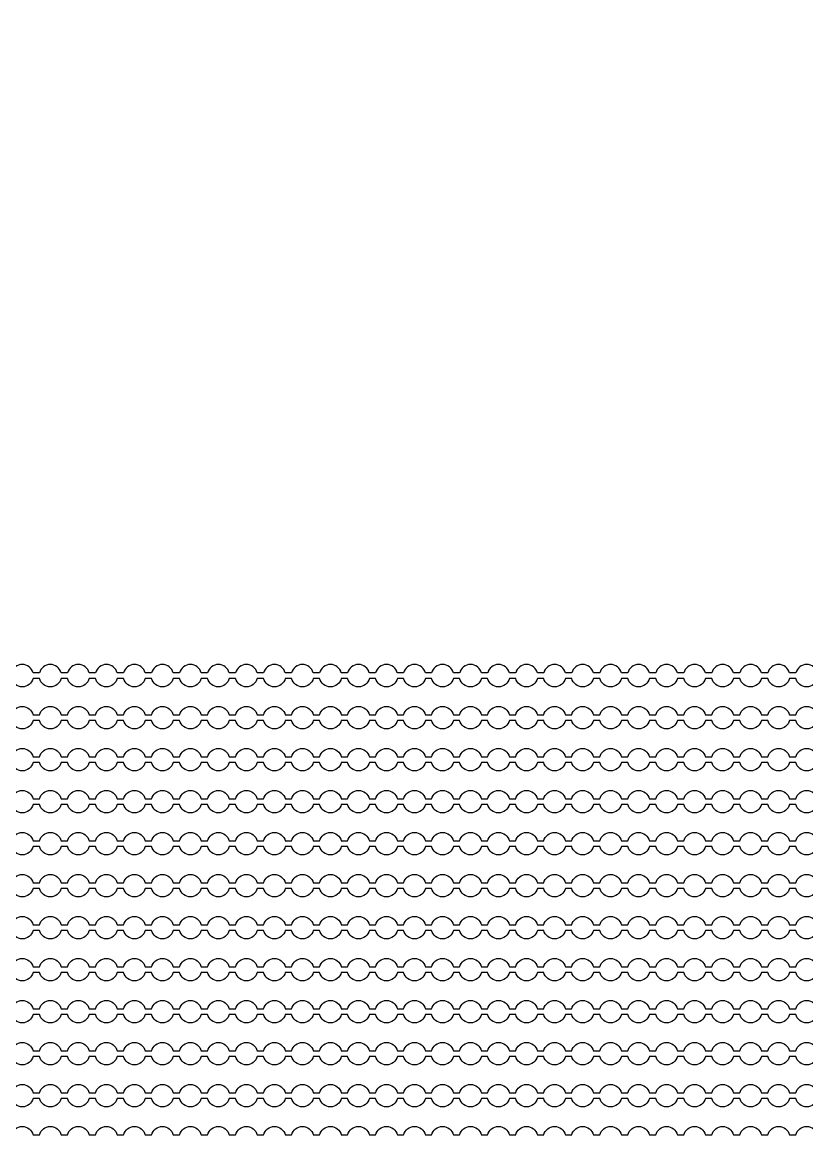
# Model space of a CAD drawing. Extents: x 4056 to 105656, y 4120 to 105720.
# Drawn here: x 68277 to 69677, y 59009 to 61001 of the extents above; entities that cross this region are included whole.
import ezdxf

# ---------------------------------------------------------------- set-up
doc = ezdxf.new("R2010")
doc.units = 13
doc.header["$MEASUREMENT"] = 0
doc.layers.add('Main Layer', color=7, linetype='Continuous', lineweight=0)

msp = doc.modelspace()

# ---------------------------------------------------------------- linework, layer by layer
for p, q in [((68307.7, 59838.9), (68296.5, 59838.9)), ((68357.7, 59838.9), (68346.5, 59838.9)), ((68407.7, 59838.9), (68396.5, 59838.9)), ((68457.7, 59838.9), (68446.5, 59838.9)), ((68507.7, 59838.9), (68496.5, 59838.9)), ((68557.7, 59838.9), (68546.5, 59838.9)), ((68607.7, 59838.9), (68596.5, 59838.9)), ((68657.7, 59838.9), (68646.5, 59838.9)), ((68707.7, 59838.9), (68696.5, 59838.9)), ((68757.7, 59838.9), (68746.5, 59838.9)), ((68807.7, 59838.9), (68796.5, 59838.9)), ((68857.7, 59838.9), (68846.5, 59838.9)), ((68907.7, 59838.9), (68896.5, 59838.9)), ((68957.7, 59838.9), (68946.5, 59838.9)), ((69007.7, 59838.9), (68996.5, 59838.9)), ((69057.7, 59838.9), (69046.5, 59838.9)), ((69107.7, 59838.9), (69096.5, 59838.9)), ((69157.7, 59838.9), (69146.5, 59838.9)), ((69207.7, 59838.9), (69196.5, 59838.9)), ((69257.7, 59838.9), (69246.5, 59838.9)), ((69307.7, 59838.9), (69296.5, 59838.9)), ((69357.7, 59838.9), (69346.5, 59838.9)), ((69407.7, 59838.9), (69396.5, 59838.9)), ((69457.7, 59838.9), (69446.5, 59838.9)), ((69507.7, 59838.9), (69496.5, 59838.9)), ((69557.7, 59838.9), (69546.5, 59838.9)), ((69607.7, 59838.9), (69596.5, 59838.9)), ((69657.7, 59838.9), (69646.5, 59838.9))]:
    msp.add_line(p, q)
for points in [[(69696.5, 59828.9, -0.774597), (69657.7, 59828.9), (69646.5, 59828.9, -0.774597), (69607.7, 59828.9), (69596.5, 59828.9, -0.774597), (69557.7, 59828.9), (69546.5, 59828.9, -0.774597), (69507.7, 59828.9), (69496.5, 59828.9, -0.774597), (69457.7, 59828.9), (69446.5, 59828.9, -0.774597), (69407.7, 59828.9), (69396.5, 59828.9, -0.774597), (69357.7, 59828.9), (69346.5, 59828.9, -0.774597), (69307.7, 59828.9), (69296.5, 59828.9, -0.774597), (69257.7, 59828.9), (69246.5, 59828.9, -0.774597), (69207.7, 59828.9), (69196.5, 59828.9, -0.774597), (69157.7, 59828.9), (69146.5, 59828.9, -0.774597), (69107.7, 59828.9), (69096.5, 59828.9, -0.774597), (69057.7, 59828.9), (69046.5, 59828.9, -0.774597), (69007.7, 59828.9), (68996.5, 59828.9, -0.774597), (68957.7, 59828.9), (68946.5, 59828.9, -0.774597), (68907.7, 59828.9), (68896.5, 59828.9, -0.774597), (68857.7, 59828.9), (68846.5, 59828.9, -0.774597), (68807.7, 59828.9), (68796.5, 59828.9, -0.774597), (68757.7, 59828.9), (68746.5, 59828.9, -0.774597), (68707.7, 59828.9), (68696.5, 59828.9, -0.774597), (68657.7, 59828.9), (68646.5, 59828.9, -0.774597), (68607.7, 59828.9), (68596.5, 59828.9, -0.774597), (68557.7, 59828.9), (68546.5, 59828.9, -0.774597), (68507.7, 59828.9), (68496.5, 59828.9, -0.774597), (68457.7, 59828.9), (68446.5, 59828.9, -0.774597), (68407.7, 59828.9), (68396.5, 59828.9, -0.774597), (68357.7, 59828.9), (68346.5, 59828.9, -0.774597), (68307.7, 59828.9), (68296.5, 59828.9, -0.774597), (68257.7, 59828.9)], [(68257.7, 59763.9, -0.774597), (68296.5, 59763.9), (68307.7, 59763.9, -0.774597), (68346.5, 59763.9), (68357.7, 59763.9, -0.774597), (68396.5, 59763.9), (68407.7, 59763.9, -0.774597), (68446.5, 59763.9), (68457.7, 59763.9, -0.774597), (68496.5, 59763.9), (68507.7, 59763.9, -0.774597), (68546.5, 59763.9), (68557.7, 59763.9, -0.774597), (68596.5, 59763.9), (68607.7, 59763.9, -0.774597), (68646.5, 59763.9), (68657.7, 59763.9, -0.774597), (68696.5, 59763.9), (68707.7, 59763.9, -0.774597), (68746.5, 59763.9), (68757.7, 59763.9, -0.774597), (68796.5, 59763.9), (68807.7, 59763.9, -0.774597), (68846.5, 59763.9), (68857.7, 59763.9, -0.774597), (68896.5, 59763.9), (68907.7, 59763.9, -0.774597), (68946.5, 59763.9), (68957.7, 59763.9, -0.774597), (68996.5, 59763.9), (69007.7, 59763.9, -0.774597), (69046.5, 59763.9), (69057.7, 59763.9, -0.774597), (69096.5, 59763.9), (69107.7, 59763.9, -0.774597), (69146.5, 59763.9), (69157.7, 59763.9, -0.774597), (69196.5, 59763.9), (69207.7, 59763.9, -0.774597), (69246.5, 59763.9), (69257.7, 59763.9, -0.774597), (69296.5, 59763.9), (69307.7, 59763.9, -0.774597), (69346.5, 59763.9), (69357.7, 59763.9, -0.774597), (69396.5, 59763.9), (69407.7, 59763.9, -0.774597), (69446.5, 59763.9), (69457.7, 59763.9, -0.774597), (69496.5, 59763.9), (69507.7, 59763.9, -0.774597), (69546.5, 59763.9), (69557.7, 59763.9, -0.774597), (69596.5, 59763.9), (69607.7, 59763.9, -0.774597), (69646.5, 59763.9), (69657.7, 59763.9, -0.774597), (69696.5, 59763.9)], [(69696.5, 59753.9, -0.774597), (69657.7, 59753.9), (69646.5, 59753.9, -0.774597), (69607.7, 59753.9), (69596.5, 59753.9, -0.774597), (69557.7, 59753.9), (69546.5, 59753.9, -0.774597), (69507.7, 59753.9), (69496.5, 59753.9, -0.774597), (69457.7, 59753.9), (69446.5, 59753.9, -0.774597), (69407.7, 59753.9), (69396.5, 59753.9, -0.774597), (69357.7, 59753.9), (69346.5, 59753.9, -0.774597), (69307.7, 59753.9), (69296.5, 59753.9, -0.774597), (69257.7, 59753.9), (69246.5, 59753.9, -0.774597), (69207.7, 59753.9), (69196.5, 59753.9, -0.774597), (69157.7, 59753.9), (69146.5, 59753.9, -0.774597), (69107.7, 59753.9), (69096.5, 59753.9, -0.774597), (69057.7, 59753.9), (69046.5, 59753.9, -0.774597), (69007.7, 59753.9), (68996.5, 59753.9, -0.774597), (68957.7, 59753.9), (68946.5, 59753.9, -0.774597), (68907.7, 59753.9), (68896.5, 59753.9, -0.774597), (68857.7, 59753.9), (68846.5, 59753.9, -0.774597), (68807.7, 59753.9), (68796.5, 59753.9, -0.774597), (68757.7, 59753.9), (68746.5, 59753.9, -0.774597), (68707.7, 59753.9), (68696.5, 59753.9, -0.774597), (68657.7, 59753.9), (68646.5, 59753.9, -0.774597), (68607.7, 59753.9), (68596.5, 59753.9, -0.774597), (68557.7, 59753.9), (68546.5, 59753.9, -0.774597), (68507.7, 59753.9), (68496.5, 59753.9, -0.774597), (68457.7, 59753.9), (68446.5, 59753.9, -0.774597), (68407.7, 59753.9), (68396.5, 59753.9, -0.774597), (68357.7, 59753.9), (68346.5, 59753.9, -0.774597), (68307.7, 59753.9), (68296.5, 59753.9, -0.774597), (68257.7, 59753.9)], [(68257.7, 59688.9, -0.774597), (68296.5, 59688.9), (68307.7, 59688.9, -0.774597), (68346.5, 59688.9), (68357.7, 59688.9, -0.774597), (68396.5, 59688.9), (68407.7, 59688.9, -0.774597), (68446.5, 59688.9), (68457.7, 59688.9, -0.774597), (68496.5, 59688.9), (68507.7, 59688.9, -0.774597), (68546.5, 59688.9), (68557.7, 59688.9, -0.774597), (68596.5, 59688.9), (68607.7, 59688.9, -0.774597), (68646.5, 59688.9), (68657.7, 59688.9, -0.774597), (68696.5, 59688.9), (68707.7, 59688.9, -0.774597), (68746.5, 59688.9), (68757.7, 59688.9, -0.774597), (68796.5, 59688.9), (68807.7, 59688.9, -0.774597), (68846.5, 59688.9), (68857.7, 59688.9, -0.774597), (68896.5, 59688.9), (68907.7, 59688.9, -0.774597), (68946.5, 59688.9), (68957.7, 59688.9, -0.774597), (68996.5, 59688.9), (69007.7, 59688.9, -0.774597), (69046.5, 59688.9), (69057.7, 59688.9, -0.774597), (69096.5, 59688.9), (69107.7, 59688.9, -0.774597), (69146.5, 59688.9), (69157.7, 59688.9, -0.774597), (69196.5, 59688.9), (69207.7, 59688.9, -0.774597), (69246.5, 59688.9), (69257.7, 59688.9, -0.774597), (69296.5, 59688.9), (69307.7, 59688.9, -0.774597), (69346.5, 59688.9), (69357.7, 59688.9, -0.774597), (69396.5, 59688.9), (69407.7, 59688.9, -0.774597), (69446.5, 59688.9), (69457.7, 59688.9, -0.774597), (69496.5, 59688.9), (69507.7, 59688.9, -0.774597), (69546.5, 59688.9), (69557.7, 59688.9, -0.774597), (69596.5, 59688.9), (69607.7, 59688.9, -0.774597), (69646.5, 59688.9), (69657.7, 59688.9, -0.774597), (69696.5, 59688.9)], [(69696.5, 59678.9, -0.774597), (69657.7, 59678.9), (69646.5, 59678.9, -0.774597), (69607.7, 59678.9), (69596.5, 59678.9, -0.774597), (69557.7, 59678.9), (69546.5, 59678.9, -0.774597), (69507.7, 59678.9), (69496.5, 59678.9, -0.774597), (69457.7, 59678.9), (69446.5, 59678.9, -0.774597), (69407.7, 59678.9), (69396.5, 59678.9, -0.774597), (69357.7, 59678.9), (69346.5, 59678.9, -0.774597), (69307.7, 59678.9), (69296.5, 59678.9, -0.774597), (69257.7, 59678.9), (69246.5, 59678.9, -0.774597), (69207.7, 59678.9), (69196.5, 59678.9, -0.774597), (69157.7, 59678.9), (69146.5, 59678.9, -0.774597), (69107.7, 59678.9), (69096.5, 59678.9, -0.774597), (69057.7, 59678.9), (69046.5, 59678.9, -0.774597), (69007.7, 59678.9), (68996.5, 59678.9, -0.774597), (68957.7, 59678.9), (68946.5, 59678.9, -0.774597), (68907.7, 59678.9), (68896.5, 59678.9, -0.774597), (68857.7, 59678.9), (68846.5, 59678.9, -0.774597), (68807.7, 59678.9), (68796.5, 59678.9, -0.774597), (68757.7, 59678.9), (68746.5, 59678.9, -0.774597), (68707.7, 59678.9), (68696.5, 59678.9, -0.774597), (68657.7, 59678.9), (68646.5, 59678.9, -0.774597), (68607.7, 59678.9), (68596.5, 59678.9, -0.774597), (68557.7, 59678.9), (68546.5, 59678.9, -0.774597), (68507.7, 59678.9), (68496.5, 59678.9, -0.774597), (68457.7, 59678.9), (68446.5, 59678.9, -0.774597), (68407.7, 59678.9), (68396.5, 59678.9, -0.774597), (68357.7, 59678.9), (68346.5, 59678.9, -0.774597), (68307.7, 59678.9), (68296.5, 59678.9, -0.774597), (68257.7, 59678.9)], [(68257.7, 59613.9, -0.774597), (68296.5, 59613.9), (68307.7, 59613.9, -0.774597), (68346.5, 59613.9), (68357.7, 59613.9, -0.774597), (68396.5, 59613.9), (68407.7, 59613.9, -0.774597), (68446.5, 59613.9), (68457.7, 59613.9, -0.774597), (68496.5, 59613.9), (68507.7, 59613.9, -0.774597), (68546.5, 59613.9), (68557.7, 59613.9, -0.774597), (68596.5, 59613.9), (68607.7, 59613.9, -0.774597), (68646.5, 59613.9), (68657.7, 59613.9, -0.774597), (68696.5, 59613.9), (68707.7, 59613.9, -0.774597), (68746.5, 59613.9), (68757.7, 59613.9, -0.774597), (68796.5, 59613.9), (68807.7, 59613.9, -0.774597), (68846.5, 59613.9), (68857.7, 59613.9, -0.774597), (68896.5, 59613.9), (68907.7, 59613.9, -0.774597), (68946.5, 59613.9), (68957.7, 59613.9, -0.774597), (68996.5, 59613.9), (69007.7, 59613.9, -0.774597), (69046.5, 59613.9), (69057.7, 59613.9, -0.774597), (69096.5, 59613.9), (69107.7, 59613.9, -0.774597), (69146.5, 59613.9), (69157.7, 59613.9, -0.774597), (69196.5, 59613.9), (69207.7, 59613.9, -0.774597), (69246.5, 59613.9), (69257.7, 59613.9, -0.774597), (69296.5, 59613.9), (69307.7, 59613.9, -0.774597), (69346.5, 59613.9), (69357.7, 59613.9, -0.774597), (69396.5, 59613.9), (69407.7, 59613.9, -0.774597), (69446.5, 59613.9), (69457.7, 59613.9, -0.774597), (69496.5, 59613.9), (69507.7, 59613.9, -0.774597), (69546.5, 59613.9), (69557.7, 59613.9, -0.774597), (69596.5, 59613.9), (69607.7, 59613.9, -0.774597), (69646.5, 59613.9), (69657.7, 59613.9, -0.774597), (69696.5, 59613.9)], [(69696.5, 59603.9, -0.774597), (69657.7, 59603.9), (69646.5, 59603.9, -0.774597), (69607.7, 59603.9), (69596.5, 59603.9, -0.774597), (69557.7, 59603.9), (69546.5, 59603.9, -0.774597), (69507.7, 59603.9), (69496.5, 59603.9, -0.774597), (69457.7, 59603.9), (69446.5, 59603.9, -0.774597), (69407.7, 59603.9), (69396.5, 59603.9, -0.774597), (69357.7, 59603.9), (69346.5, 59603.9, -0.774597), (69307.7, 59603.9), (69296.5, 59603.9, -0.774597), (69257.7, 59603.9), (69246.5, 59603.9, -0.774597), (69207.7, 59603.9), (69196.5, 59603.9, -0.774597), (69157.7, 59603.9), (69146.5, 59603.9, -0.774597), (69107.7, 59603.9), (69096.5, 59603.9, -0.774597), (69057.7, 59603.9), (69046.5, 59603.9, -0.774597), (69007.7, 59603.9), (68996.5, 59603.9, -0.774597), (68957.7, 59603.9), (68946.5, 59603.9, -0.774597), (68907.7, 59603.9), (68896.5, 59603.9, -0.774597), (68857.7, 59603.9), (68846.5, 59603.9, -0.774597), (68807.7, 59603.9), (68796.5, 59603.9, -0.774597), (68757.7, 59603.9), (68746.5, 59603.9, -0.774597), (68707.7, 59603.9), (68696.5, 59603.9, -0.774597), (68657.7, 59603.9), (68646.5, 59603.9, -0.774597), (68607.7, 59603.9), (68596.5, 59603.9, -0.774597), (68557.7, 59603.9), (68546.5, 59603.9, -0.774597), (68507.7, 59603.9), (68496.5, 59603.9, -0.774597), (68457.7, 59603.9), (68446.5, 59603.9, -0.774597), (68407.7, 59603.9), (68396.5, 59603.9, -0.774597), (68357.7, 59603.9), (68346.5, 59603.9, -0.774597), (68307.7, 59603.9), (68296.5, 59603.9, -0.774597), (68257.7, 59603.9)], [(68257.7, 59538.9, -0.774597), (68296.5, 59538.9), (68307.7, 59538.9, -0.774597), (68346.5, 59538.9), (68357.7, 59538.9, -0.774597), (68396.5, 59538.9), (68407.7, 59538.9, -0.774597), (68446.5, 59538.9), (68457.7, 59538.9, -0.774597), (68496.5, 59538.9), (68507.7, 59538.9, -0.774597), (68546.5, 59538.9), (68557.7, 59538.9, -0.774597), (68596.5, 59538.9), (68607.7, 59538.9, -0.774597), (68646.5, 59538.9), (68657.7, 59538.9, -0.774597), (68696.5, 59538.9), (68707.7, 59538.9, -0.774597), (68746.5, 59538.9), (68757.7, 59538.9, -0.774597), (68796.5, 59538.9), (68807.7, 59538.9, -0.774597), (68846.5, 59538.9), (68857.7, 59538.9, -0.774597), (68896.5, 59538.9), (68907.7, 59538.9, -0.774597), (68946.5, 59538.9), (68957.7, 59538.9, -0.774597), (68996.5, 59538.9), (69007.7, 59538.9, -0.774597), (69046.5, 59538.9), (69057.7, 59538.9, -0.774597), (69096.5, 59538.9), (69107.7, 59538.9, -0.774597), (69146.5, 59538.9), (69157.7, 59538.9, -0.774597), (69196.5, 59538.9), (69207.7, 59538.9, -0.774597), (69246.5, 59538.9), (69257.7, 59538.9, -0.774597), (69296.5, 59538.9), (69307.7, 59538.9, -0.774597), (69346.5, 59538.9), (69357.7, 59538.9, -0.774597), (69396.5, 59538.9), (69407.7, 59538.9, -0.774597), (69446.5, 59538.9), (69457.7, 59538.9, -0.774597), (69496.5, 59538.9), (69507.7, 59538.9, -0.774597), (69546.5, 59538.9), (69557.7, 59538.9, -0.774597), (69596.5, 59538.9), (69607.7, 59538.9, -0.774597), (69646.5, 59538.9), (69657.7, 59538.9, -0.774597), (69696.5, 59538.9)], [(69696.5, 59528.9, -0.774597), (69657.7, 59528.9), (69646.5, 59528.9, -0.774597), (69607.7, 59528.9), (69596.5, 59528.9, -0.774597), (69557.7, 59528.9), (69546.5, 59528.9, -0.774597), (69507.7, 59528.9), (69496.5, 59528.9, -0.774597), (69457.7, 59528.9), (69446.5, 59528.9, -0.774597), (69407.7, 59528.9), (69396.5, 59528.9, -0.774597), (69357.7, 59528.9), (69346.5, 59528.9, -0.774597), (69307.7, 59528.9), (69296.5, 59528.9, -0.774597), (69257.7, 59528.9), (69246.5, 59528.9, -0.774597), (69207.7, 59528.9), (69196.5, 59528.9, -0.774597), (69157.7, 59528.9), (69146.5, 59528.9, -0.774597), (69107.7, 59528.9), (69096.5, 59528.9, -0.774597), (69057.7, 59528.9), (69046.5, 59528.9, -0.774597), (69007.7, 59528.9), (68996.5, 59528.9, -0.774597), (68957.7, 59528.9), (68946.5, 59528.9, -0.774597), (68907.7, 59528.9), (68896.5, 59528.9, -0.774597), (68857.7, 59528.9), (68846.5, 59528.9, -0.774597), (68807.7, 59528.9), (68796.5, 59528.9, -0.774597), (68757.7, 59528.9), (68746.5, 59528.9, -0.774597), (68707.7, 59528.9), (68696.5, 59528.9, -0.774597), (68657.7, 59528.9), (68646.5, 59528.9, -0.774597), (68607.7, 59528.9), (68596.5, 59528.9, -0.774597), (68557.7, 59528.9), (68546.5, 59528.9, -0.774597), (68507.7, 59528.9), (68496.5, 59528.9, -0.774597), (68457.7, 59528.9), (68446.5, 59528.9, -0.774597), (68407.7, 59528.9), (68396.5, 59528.9, -0.774597), (68357.7, 59528.9), (68346.5, 59528.9, -0.774597), (68307.7, 59528.9), (68296.5, 59528.9, -0.774597), (68257.7, 59528.9)], [(68257.7, 59463.9, -0.774597), (68296.5, 59463.9), (68307.7, 59463.9, -0.774597), (68346.5, 59463.9), (68357.7, 59463.9, -0.774597), (68396.5, 59463.9), (68407.7, 59463.9, -0.774597), (68446.5, 59463.9), (68457.7, 59463.9, -0.774597), (68496.5, 59463.9), (68507.7, 59463.9, -0.774597), (68546.5, 59463.9), (68557.7, 59463.9, -0.774597), (68596.5, 59463.9), (68607.7, 59463.9, -0.774597), (68646.5, 59463.9), (68657.7, 59463.9, -0.774597), (68696.5, 59463.9), (68707.7, 59463.9, -0.774597), (68746.5, 59463.9), (68757.7, 59463.9, -0.774597), (68796.5, 59463.9), (68807.7, 59463.9, -0.774597), (68846.5, 59463.9), (68857.7, 59463.9, -0.774597), (68896.5, 59463.9), (68907.7, 59463.9, -0.774597), (68946.5, 59463.9), (68957.7, 59463.9, -0.774597), (68996.5, 59463.9), (69007.7, 59463.9, -0.774597), (69046.5, 59463.9), (69057.7, 59463.9, -0.774597), (69096.5, 59463.9), (69107.7, 59463.9, -0.774597), (69146.5, 59463.9), (69157.7, 59463.9, -0.774597), (69196.5, 59463.9), (69207.7, 59463.9, -0.774597), (69246.5, 59463.9), (69257.7, 59463.9, -0.774597), (69296.5, 59463.9), (69307.7, 59463.9, -0.774597), (69346.5, 59463.9), (69357.7, 59463.9, -0.774597), (69396.5, 59463.9), (69407.7, 59463.9, -0.774597), (69446.5, 59463.9), (69457.7, 59463.9, -0.774597), (69496.5, 59463.9), (69507.7, 59463.9, -0.774597), (69546.5, 59463.9), (69557.7, 59463.9, -0.774597), (69596.5, 59463.9), (69607.7, 59463.9, -0.774597), (69646.5, 59463.9), (69657.7, 59463.9, -0.774597), (69696.5, 59463.9)], [(69696.5, 59453.9, -0.774597), (69657.7, 59453.9), (69646.5, 59453.9, -0.774597), (69607.7, 59453.9), (69596.5, 59453.9, -0.774597), (69557.7, 59453.9), (69546.5, 59453.9, -0.774597), (69507.7, 59453.9), (69496.5, 59453.9, -0.774597), (69457.7, 59453.9), (69446.5, 59453.9, -0.774597), (69407.7, 59453.9), (69396.5, 59453.9, -0.774597), (69357.7, 59453.9), (69346.5, 59453.9, -0.774597), (69307.7, 59453.9), (69296.5, 59453.9, -0.774597), (69257.7, 59453.9), (69246.5, 59453.9, -0.774597), (69207.7, 59453.9), (69196.5, 59453.9, -0.774597), (69157.7, 59453.9), (69146.5, 59453.9, -0.774597), (69107.7, 59453.9), (69096.5, 59453.9, -0.774597), (69057.7, 59453.9), (69046.5, 59453.9, -0.774597), (69007.7, 59453.9), (68996.5, 59453.9, -0.774597), (68957.7, 59453.9), (68946.5, 59453.9, -0.774597), (68907.7, 59453.9), (68896.5, 59453.9, -0.774597), (68857.7, 59453.9), (68846.5, 59453.9, -0.774597), (68807.7, 59453.9), (68796.5, 59453.9, -0.774597), (68757.7, 59453.9), (68746.5, 59453.9, -0.774597), (68707.7, 59453.9), (68696.5, 59453.9, -0.774597), (68657.7, 59453.9), (68646.5, 59453.9, -0.774597), (68607.7, 59453.9), (68596.5, 59453.9, -0.774597), (68557.7, 59453.9), (68546.5, 59453.9, -0.774597), (68507.7, 59453.9), (68496.5, 59453.9, -0.774597), (68457.7, 59453.9), (68446.5, 59453.9, -0.774597), (68407.7, 59453.9), (68396.5, 59453.9, -0.774597), (68357.7, 59453.9), (68346.5, 59453.9, -0.774597), (68307.7, 59453.9), (68296.5, 59453.9, -0.774597), (68257.7, 59453.9)], [(68257.7, 59388.9, -0.774597), (68296.5, 59388.9), (68307.7, 59388.9, -0.774597), (68346.5, 59388.9), (68357.7, 59388.9, -0.774597), (68396.5, 59388.9), (68407.7, 59388.9, -0.774597), (68446.5, 59388.9), (68457.7, 59388.9, -0.774597), (68496.5, 59388.9), (68507.7, 59388.9, -0.774597), (68546.5, 59388.9), (68557.7, 59388.9, -0.774597), (68596.5, 59388.9), (68607.7, 59388.9, -0.774597), (68646.5, 59388.9), (68657.7, 59388.9, -0.774597), (68696.5, 59388.9), (68707.7, 59388.9, -0.774597), (68746.5, 59388.9), (68757.7, 59388.9, -0.774597), (68796.5, 59388.9), (68807.7, 59388.9, -0.774597), (68846.5, 59388.9), (68857.7, 59388.9, -0.774597), (68896.5, 59388.9), (68907.7, 59388.9, -0.774597), (68946.5, 59388.9), (68957.7, 59388.9, -0.774597), (68996.5, 59388.9), (69007.7, 59388.9, -0.774597), (69046.5, 59388.9), (69057.7, 59388.9, -0.774597), (69096.5, 59388.9), (69107.7, 59388.9, -0.774597), (69146.5, 59388.9), (69157.7, 59388.9, -0.774597), (69196.5, 59388.9), (69207.7, 59388.9, -0.774597), (69246.5, 59388.9), (69257.7, 59388.9, -0.774597), (69296.5, 59388.9), (69307.7, 59388.9, -0.774597), (69346.5, 59388.9), (69357.7, 59388.9, -0.774597), (69396.5, 59388.9), (69407.7, 59388.9, -0.774597), (69446.5, 59388.9), (69457.7, 59388.9, -0.774597), (69496.5, 59388.9), (69507.7, 59388.9, -0.774597), (69546.5, 59388.9), (69557.7, 59388.9, -0.774597), (69596.5, 59388.9), (69607.7, 59388.9, -0.774597), (69646.5, 59388.9), (69657.7, 59388.9, -0.774597), (69696.5, 59388.9)], [(69696.5, 59378.9, -0.774597), (69657.7, 59378.9), (69646.5, 59378.9, -0.774597), (69607.7, 59378.9), (69596.5, 59378.9, -0.774597), (69557.7, 59378.9), (69546.5, 59378.9, -0.774597), (69507.7, 59378.9), (69496.5, 59378.9, -0.774597), (69457.7, 59378.9), (69446.5, 59378.9, -0.774597), (69407.7, 59378.9), (69396.5, 59378.9, -0.774597), (69357.7, 59378.9), (69346.5, 59378.9, -0.774597), (69307.7, 59378.9), (69296.5, 59378.9, -0.774597), (69257.7, 59378.9), (69246.5, 59378.9, -0.774597), (69207.7, 59378.9), (69196.5, 59378.9, -0.774597), (69157.7, 59378.9), (69146.5, 59378.9, -0.774597), (69107.7, 59378.9), (69096.5, 59378.9, -0.774597), (69057.7, 59378.9), (69046.5, 59378.9, -0.774597), (69007.7, 59378.9), (68996.5, 59378.9, -0.774597), (68957.7, 59378.9), (68946.5, 59378.9, -0.774597), (68907.7, 59378.9), (68896.5, 59378.9, -0.774597), (68857.7, 59378.9), (68846.5, 59378.9, -0.774597), (68807.7, 59378.9), (68796.5, 59378.9, -0.774597), (68757.7, 59378.9), (68746.5, 59378.9, -0.774597), (68707.7, 59378.9), (68696.5, 59378.9, -0.774597), (68657.7, 59378.9), (68646.5, 59378.9, -0.774597), (68607.7, 59378.9), (68596.5, 59378.9, -0.774597), (68557.7, 59378.9), (68546.5, 59378.9, -0.774597), (68507.7, 59378.9), (68496.5, 59378.9, -0.774597), (68457.7, 59378.9), (68446.5, 59378.9, -0.774597), (68407.7, 59378.9), (68396.5, 59378.9, -0.774597), (68357.7, 59378.9), (68346.5, 59378.9, -0.774597), (68307.7, 59378.9), (68296.5, 59378.9, -0.774597), (68257.7, 59378.9)], [(68257.7, 59313.9, -0.774597), (68296.5, 59313.9), (68307.7, 59313.9, -0.774597), (68346.5, 59313.9), (68357.7, 59313.9, -0.774597), (68396.5, 59313.9), (68407.7, 59313.9, -0.774597), (68446.5, 59313.9), (68457.7, 59313.9, -0.774597), (68496.5, 59313.9), (68507.7, 59313.9, -0.774597), (68546.5, 59313.9), (68557.7, 59313.9, -0.774597), (68596.5, 59313.9), (68607.7, 59313.9, -0.774597), (68646.5, 59313.9), (68657.7, 59313.9, -0.774597), (68696.5, 59313.9), (68707.7, 59313.9, -0.774597), (68746.5, 59313.9), (68757.7, 59313.9, -0.774597), (68796.5, 59313.9), (68807.7, 59313.9, -0.774597), (68846.5, 59313.9), (68857.7, 59313.9, -0.774597), (68896.5, 59313.9), (68907.7, 59313.9, -0.774597), (68946.5, 59313.9), (68957.7, 59313.9, -0.774597), (68996.5, 59313.9), (69007.7, 59313.9, -0.774597), (69046.5, 59313.9), (69057.7, 59313.9, -0.774597), (69096.5, 59313.9), (69107.7, 59313.9, -0.774597), (69146.5, 59313.9), (69157.7, 59313.9, -0.774597), (69196.5, 59313.9), (69207.7, 59313.9, -0.774597), (69246.5, 59313.9), (69257.7, 59313.9, -0.774597), (69296.5, 59313.9), (69307.7, 59313.9, -0.774597), (69346.5, 59313.9), (69357.7, 59313.9, -0.774597), (69396.5, 59313.9), (69407.7, 59313.9, -0.774597), (69446.5, 59313.9), (69457.7, 59313.9, -0.774597), (69496.5, 59313.9), (69507.7, 59313.9, -0.774597), (69546.5, 59313.9), (69557.7, 59313.9, -0.774597), (69596.5, 59313.9), (69607.7, 59313.9, -0.774597), (69646.5, 59313.9), (69657.7, 59313.9, -0.774597), (69696.5, 59313.9)], [(69696.5, 59303.9, -0.774597), (69657.7, 59303.9), (69646.5, 59303.9, -0.774597), (69607.7, 59303.9), (69596.5, 59303.9, -0.774597), (69557.7, 59303.9), (69546.5, 59303.9, -0.774597), (69507.7, 59303.9), (69496.5, 59303.9, -0.774597), (69457.7, 59303.9), (69446.5, 59303.9, -0.774597), (69407.7, 59303.9), (69396.5, 59303.9, -0.774597), (69357.7, 59303.9), (69346.5, 59303.9, -0.774597), (69307.7, 59303.9), (69296.5, 59303.9, -0.774597), (69257.7, 59303.9), (69246.5, 59303.9, -0.774597), (69207.7, 59303.9), (69196.5, 59303.9, -0.774597), (69157.7, 59303.9), (69146.5, 59303.9, -0.774597), (69107.7, 59303.9), (69096.5, 59303.9, -0.774597), (69057.7, 59303.9), (69046.5, 59303.9, -0.774597), (69007.7, 59303.9), (68996.5, 59303.9, -0.774597), (68957.7, 59303.9), (68946.5, 59303.9, -0.774597), (68907.7, 59303.9), (68896.5, 59303.9, -0.774597), (68857.7, 59303.9), (68846.5, 59303.9, -0.774597), (68807.7, 59303.9), (68796.5, 59303.9, -0.774597), (68757.7, 59303.9), (68746.5, 59303.9, -0.774597), (68707.7, 59303.9), (68696.5, 59303.9, -0.774597), (68657.7, 59303.9), (68646.5, 59303.9, -0.774597), (68607.7, 59303.9), (68596.5, 59303.9, -0.774597), (68557.7, 59303.9), (68546.5, 59303.9, -0.774597), (68507.7, 59303.9), (68496.5, 59303.9, -0.774597), (68457.7, 59303.9), (68446.5, 59303.9, -0.774597), (68407.7, 59303.9), (68396.5, 59303.9, -0.774597), (68357.7, 59303.9), (68346.5, 59303.9, -0.774597), (68307.7, 59303.9), (68296.5, 59303.9, -0.774597), (68257.7, 59303.9)], [(68257.7, 59238.9, -0.774597), (68296.5, 59238.9), (68307.7, 59238.9, -0.774597), (68346.5, 59238.9), (68357.7, 59238.9, -0.774597), (68396.5, 59238.9), (68407.7, 59238.9, -0.774597), (68446.5, 59238.9), (68457.7, 59238.9, -0.774597), (68496.5, 59238.9), (68507.7, 59238.9, -0.774597), (68546.5, 59238.9), (68557.7, 59238.9, -0.774597), (68596.5, 59238.9), (68607.7, 59238.9, -0.774597), (68646.5, 59238.9), (68657.7, 59238.9, -0.774597), (68696.5, 59238.9), (68707.7, 59238.9, -0.774597), (68746.5, 59238.9), (68757.7, 59238.9, -0.774597), (68796.5, 59238.9), (68807.7, 59238.9, -0.774597), (68846.5, 59238.9), (68857.7, 59238.9, -0.774597), (68896.5, 59238.9), (68907.7, 59238.9, -0.774597), (68946.5, 59238.9), (68957.7, 59238.9, -0.774597), (68996.5, 59238.9), (69007.7, 59238.9, -0.774597), (69046.5, 59238.9), (69057.7, 59238.9, -0.774597), (69096.5, 59238.9), (69107.7, 59238.9, -0.774597), (69146.5, 59238.9), (69157.7, 59238.9, -0.774597), (69196.5, 59238.9), (69207.7, 59238.9, -0.774597), (69246.5, 59238.9), (69257.7, 59238.9, -0.774597), (69296.5, 59238.9), (69307.7, 59238.9, -0.774597), (69346.5, 59238.9), (69357.7, 59238.9, -0.774597), (69396.5, 59238.9), (69407.7, 59238.9, -0.774597), (69446.5, 59238.9), (69457.7, 59238.9, -0.774597), (69496.5, 59238.9), (69507.7, 59238.9, -0.774597), (69546.5, 59238.9), (69557.7, 59238.9, -0.774597), (69596.5, 59238.9), (69607.7, 59238.9, -0.774597), (69646.5, 59238.9), (69657.7, 59238.9, -0.774597), (69696.5, 59238.9)], [(69696.5, 59228.9, -0.774597), (69657.7, 59228.9), (69646.5, 59228.9, -0.774597), (69607.7, 59228.9), (69596.5, 59228.9, -0.774597), (69557.7, 59228.9), (69546.5, 59228.9, -0.774597), (69507.7, 59228.9), (69496.5, 59228.9, -0.774597), (69457.7, 59228.9), (69446.5, 59228.9, -0.774597), (69407.7, 59228.9), (69396.5, 59228.9, -0.774597), (69357.7, 59228.9), (69346.5, 59228.9, -0.774597), (69307.7, 59228.9), (69296.5, 59228.9, -0.774597), (69257.7, 59228.9), (69246.5, 59228.9, -0.774597), (69207.7, 59228.9), (69196.5, 59228.9, -0.774597), (69157.7, 59228.9), (69146.5, 59228.9, -0.774597), (69107.7, 59228.9), (69096.5, 59228.9, -0.774597), (69057.7, 59228.9), (69046.5, 59228.9, -0.774597), (69007.7, 59228.9), (68996.5, 59228.9, -0.774597), (68957.7, 59228.9), (68946.5, 59228.9, -0.774597), (68907.7, 59228.9), (68896.5, 59228.9, -0.774597), (68857.7, 59228.9), (68846.5, 59228.9, -0.774597), (68807.7, 59228.9), (68796.5, 59228.9, -0.774597), (68757.7, 59228.9), (68746.5, 59228.9, -0.774597), (68707.7, 59228.9), (68696.5, 59228.9, -0.774597), (68657.7, 59228.9), (68646.5, 59228.9, -0.774597), (68607.7, 59228.9), (68596.5, 59228.9, -0.774597), (68557.7, 59228.9), (68546.5, 59228.9, -0.774597), (68507.7, 59228.9), (68496.5, 59228.9, -0.774597), (68457.7, 59228.9), (68446.5, 59228.9, -0.774597), (68407.7, 59228.9), (68396.5, 59228.9, -0.774597), (68357.7, 59228.9), (68346.5, 59228.9, -0.774597), (68307.7, 59228.9), (68296.5, 59228.9, -0.774597), (68257.7, 59228.9)], [(68257.7, 59163.9, -0.774597), (68296.5, 59163.9), (68307.7, 59163.9, -0.774597), (68346.5, 59163.9), (68357.7, 59163.9, -0.774597), (68396.5, 59163.9), (68407.7, 59163.9, -0.774597), (68446.5, 59163.9), (68457.7, 59163.9, -0.774597), (68496.5, 59163.9), (68507.7, 59163.9, -0.774597), (68546.5, 59163.9), (68557.7, 59163.9, -0.774597), (68596.5, 59163.9), (68607.7, 59163.9, -0.774597), (68646.5, 59163.9), (68657.7, 59163.9, -0.774597), (68696.5, 59163.9), (68707.7, 59163.9, -0.774597), (68746.5, 59163.9), (68757.7, 59163.9, -0.774597), (68796.5, 59163.9), (68807.7, 59163.9, -0.774597), (68846.5, 59163.9), (68857.7, 59163.9, -0.774597), (68896.5, 59163.9), (68907.7, 59163.9, -0.774597), (68946.5, 59163.9), (68957.7, 59163.9, -0.774597), (68996.5, 59163.9), (69007.7, 59163.9, -0.774597), (69046.5, 59163.9), (69057.7, 59163.9, -0.774597), (69096.5, 59163.9), (69107.7, 59163.9, -0.774597), (69146.5, 59163.9), (69157.7, 59163.9, -0.774597), (69196.5, 59163.9), (69207.7, 59163.9, -0.774597), (69246.5, 59163.9), (69257.7, 59163.9, -0.774597), (69296.5, 59163.9), (69307.7, 59163.9, -0.774597), (69346.5, 59163.9), (69357.7, 59163.9, -0.774597), (69396.5, 59163.9), (69407.7, 59163.9, -0.774597), (69446.5, 59163.9), (69457.7, 59163.9, -0.774597), (69496.5, 59163.9), (69507.7, 59163.9, -0.774597), (69546.5, 59163.9), (69557.7, 59163.9, -0.774597), (69596.5, 59163.9), (69607.7, 59163.9, -0.774597), (69646.5, 59163.9), (69657.7, 59163.9, -0.774597), (69696.5, 59163.9)], [(69696.5, 59153.9, -0.774597), (69657.7, 59153.9), (69646.5, 59153.9, -0.774597), (69607.7, 59153.9), (69596.5, 59153.9, -0.774597), (69557.7, 59153.9), (69546.5, 59153.9, -0.774597), (69507.7, 59153.9), (69496.5, 59153.9, -0.774597), (69457.7, 59153.9), (69446.5, 59153.9, -0.774597), (69407.7, 59153.9), (69396.5, 59153.9, -0.774597), (69357.7, 59153.9), (69346.5, 59153.9, -0.774597), (69307.7, 59153.9), (69296.5, 59153.9, -0.774597), (69257.7, 59153.9), (69246.5, 59153.9, -0.774597), (69207.7, 59153.9), (69196.5, 59153.9, -0.774597), (69157.7, 59153.9), (69146.5, 59153.9, -0.774597), (69107.7, 59153.9), (69096.5, 59153.9, -0.774597), (69057.7, 59153.9), (69046.5, 59153.9, -0.774597), (69007.7, 59153.9), (68996.5, 59153.9, -0.774597), (68957.7, 59153.9), (68946.5, 59153.9, -0.774597), (68907.7, 59153.9), (68896.5, 59153.9, -0.774597), (68857.7, 59153.9), (68846.5, 59153.9, -0.774597), (68807.7, 59153.9), (68796.5, 59153.9, -0.774597), (68757.7, 59153.9), (68746.5, 59153.9, -0.774597), (68707.7, 59153.9), (68696.5, 59153.9, -0.774597), (68657.7, 59153.9), (68646.5, 59153.9, -0.774597), (68607.7, 59153.9), (68596.5, 59153.9, -0.774597), (68557.7, 59153.9), (68546.5, 59153.9, -0.774597), (68507.7, 59153.9), (68496.5, 59153.9, -0.774597), (68457.7, 59153.9), (68446.5, 59153.9, -0.774597), (68407.7, 59153.9), (68396.5, 59153.9, -0.774597), (68357.7, 59153.9), (68346.5, 59153.9, -0.774597), (68307.7, 59153.9), (68296.5, 59153.9, -0.774597), (68257.7, 59153.9)], [(68257.7, 59088.9, -0.774597), (68296.5, 59088.9), (68307.7, 59088.9, -0.774597), (68346.5, 59088.9), (68357.7, 59088.9, -0.774597), (68396.5, 59088.9), (68407.7, 59088.9, -0.774597), (68446.5, 59088.9), (68457.7, 59088.9, -0.774597), (68496.5, 59088.9), (68507.7, 59088.9, -0.774597), (68546.5, 59088.9), (68557.7, 59088.9, -0.774597), (68596.5, 59088.9), (68607.7, 59088.9, -0.774597), (68646.5, 59088.9), (68657.7, 59088.9, -0.774597), (68696.5, 59088.9), (68707.7, 59088.9, -0.774597), (68746.5, 59088.9), (68757.7, 59088.9, -0.774597), (68796.5, 59088.9), (68807.7, 59088.9, -0.774597), (68846.5, 59088.9), (68857.7, 59088.9, -0.774597), (68896.5, 59088.9), (68907.7, 59088.9, -0.774597), (68946.5, 59088.9), (68957.7, 59088.9, -0.774597), (68996.5, 59088.9), (69007.7, 59088.9, -0.774597), (69046.5, 59088.9), (69057.7, 59088.9, -0.774597), (69096.5, 59088.9), (69107.7, 59088.9, -0.774597), (69146.5, 59088.9), (69157.7, 59088.9, -0.774597), (69196.5, 59088.9), (69207.7, 59088.9, -0.774597), (69246.5, 59088.9), (69257.7, 59088.9, -0.774597), (69296.5, 59088.9), (69307.7, 59088.9, -0.774597), (69346.5, 59088.9), (69357.7, 59088.9, -0.774597), (69396.5, 59088.9), (69407.7, 59088.9, -0.774597), (69446.5, 59088.9), (69457.7, 59088.9, -0.774597), (69496.5, 59088.9), (69507.7, 59088.9, -0.774597), (69546.5, 59088.9), (69557.7, 59088.9, -0.774597), (69596.5, 59088.9), (69607.7, 59088.9, -0.774597), (69646.5, 59088.9), (69657.7, 59088.9, -0.774597), (69696.5, 59088.9)], [(69696.5, 59078.9, -0.774597), (69657.7, 59078.9), (69646.5, 59078.9, -0.774597), (69607.7, 59078.9), (69596.5, 59078.9, -0.774597), (69557.7, 59078.9), (69546.5, 59078.9, -0.774597), (69507.7, 59078.9), (69496.5, 59078.9, -0.774597), (69457.7, 59078.9), (69446.5, 59078.9, -0.774597), (69407.7, 59078.9), (69396.5, 59078.9, -0.774597), (69357.7, 59078.9), (69346.5, 59078.9, -0.774597), (69307.7, 59078.9), (69296.5, 59078.9, -0.774597), (69257.7, 59078.9), (69246.5, 59078.9, -0.774597), (69207.7, 59078.9), (69196.5, 59078.9, -0.774597), (69157.7, 59078.9), (69146.5, 59078.9, -0.774597), (69107.7, 59078.9), (69096.5, 59078.9, -0.774597), (69057.7, 59078.9), (69046.5, 59078.9, -0.774597), (69007.7, 59078.9), (68996.5, 59078.9, -0.774597), (68957.7, 59078.9), (68946.5, 59078.9, -0.774597), (68907.7, 59078.9), (68896.5, 59078.9, -0.774597), (68857.7, 59078.9), (68846.5, 59078.9, -0.774597), (68807.7, 59078.9), (68796.5, 59078.9, -0.774597), (68757.7, 59078.9), (68746.5, 59078.9, -0.774597), (68707.7, 59078.9), (68696.5, 59078.9, -0.774597), (68657.7, 59078.9), (68646.5, 59078.9, -0.774597), (68607.7, 59078.9), (68596.5, 59078.9, -0.774597), (68557.7, 59078.9), (68546.5, 59078.9, -0.774597), (68507.7, 59078.9), (68496.5, 59078.9, -0.774597), (68457.7, 59078.9), (68446.5, 59078.9, -0.774597), (68407.7, 59078.9), (68396.5, 59078.9, -0.774597), (68357.7, 59078.9), (68346.5, 59078.9, -0.774597), (68307.7, 59078.9), (68296.5, 59078.9, -0.774597), (68257.7, 59078.9)], [(68257.7, 59013.9, -0.774597), (68296.5, 59013.9), (68307.7, 59013.9, -0.774597), (68346.5, 59013.9), (68357.7, 59013.9, -0.774597), (68396.5, 59013.9), (68407.7, 59013.9, -0.774597), (68446.5, 59013.9), (68457.7, 59013.9, -0.774597), (68496.5, 59013.9), (68507.7, 59013.9, -0.774597), (68546.5, 59013.9), (68557.7, 59013.9, -0.774597), (68596.5, 59013.9), (68607.7, 59013.9, -0.774597), (68646.5, 59013.9), (68657.7, 59013.9, -0.774597), (68696.5, 59013.9), (68707.7, 59013.9, -0.774597), (68746.5, 59013.9), (68757.7, 59013.9, -0.774597), (68796.5, 59013.9), (68807.7, 59013.9, -0.774597), (68846.5, 59013.9), (68857.7, 59013.9, -0.774597), (68896.5, 59013.9), (68907.7, 59013.9, -0.774597), (68946.5, 59013.9), (68957.7, 59013.9, -0.774597), (68996.5, 59013.9), (69007.7, 59013.9, -0.774597), (69046.5, 59013.9), (69057.7, 59013.9, -0.774597), (69096.5, 59013.9), (69107.7, 59013.9, -0.774597), (69146.5, 59013.9), (69157.7, 59013.9, -0.774597), (69196.5, 59013.9), (69207.7, 59013.9, -0.774597), (69246.5, 59013.9), (69257.7, 59013.9, -0.774597), (69296.5, 59013.9), (69307.7, 59013.9, -0.774597), (69346.5, 59013.9), (69357.7, 59013.9, -0.774597), (69396.5, 59013.9), (69407.7, 59013.9, -0.774597), (69446.5, 59013.9), (69457.7, 59013.9, -0.774597), (69496.5, 59013.9), (69507.7, 59013.9, -0.774597), (69546.5, 59013.9), (69557.7, 59013.9, -0.774597), (69596.5, 59013.9), (69607.7, 59013.9, -0.774597), (69646.5, 59013.9), (69657.7, 59013.9, -0.774597), (69696.5, 59013.9)]]:
    msp.add_lwpolyline(points, format="xyb")
for centre in [(68277.1, 59833.9), (68327.1, 59833.9), (68377.1, 59833.9), (68427.1, 59833.9), (68477.1, 59833.9), (68527.1, 59833.9), (68577.1, 59833.9), (68627.1, 59833.9), (68677.1, 59833.9), (68727.1, 59833.9), (68777.1, 59833.9), (68827.1, 59833.9), (68877.1, 59833.9), (68927.1, 59833.9), (68977.1, 59833.9), (69027.1, 59833.9), (69077.1, 59833.9), (69127.1, 59833.9), (69177.1, 59833.9), (69227.1, 59833.9), (69277.1, 59833.9), (69327.1, 59833.9), (69377.1, 59833.9), (69427.1, 59833.9), (69477.1, 59833.9), (69527.1, 59833.9), (69577.1, 59833.9), (69627.1, 59833.9), (69677.1, 59833.9)]:
    msp.add_arc(centre, 20, 14.4775, 165.5225)
at = {"layer": 'Main Layer'}
msp.add_circle((54856, 54920.5), 50800, dxfattribs=at)

doc.saveas('drawing.dxf')
